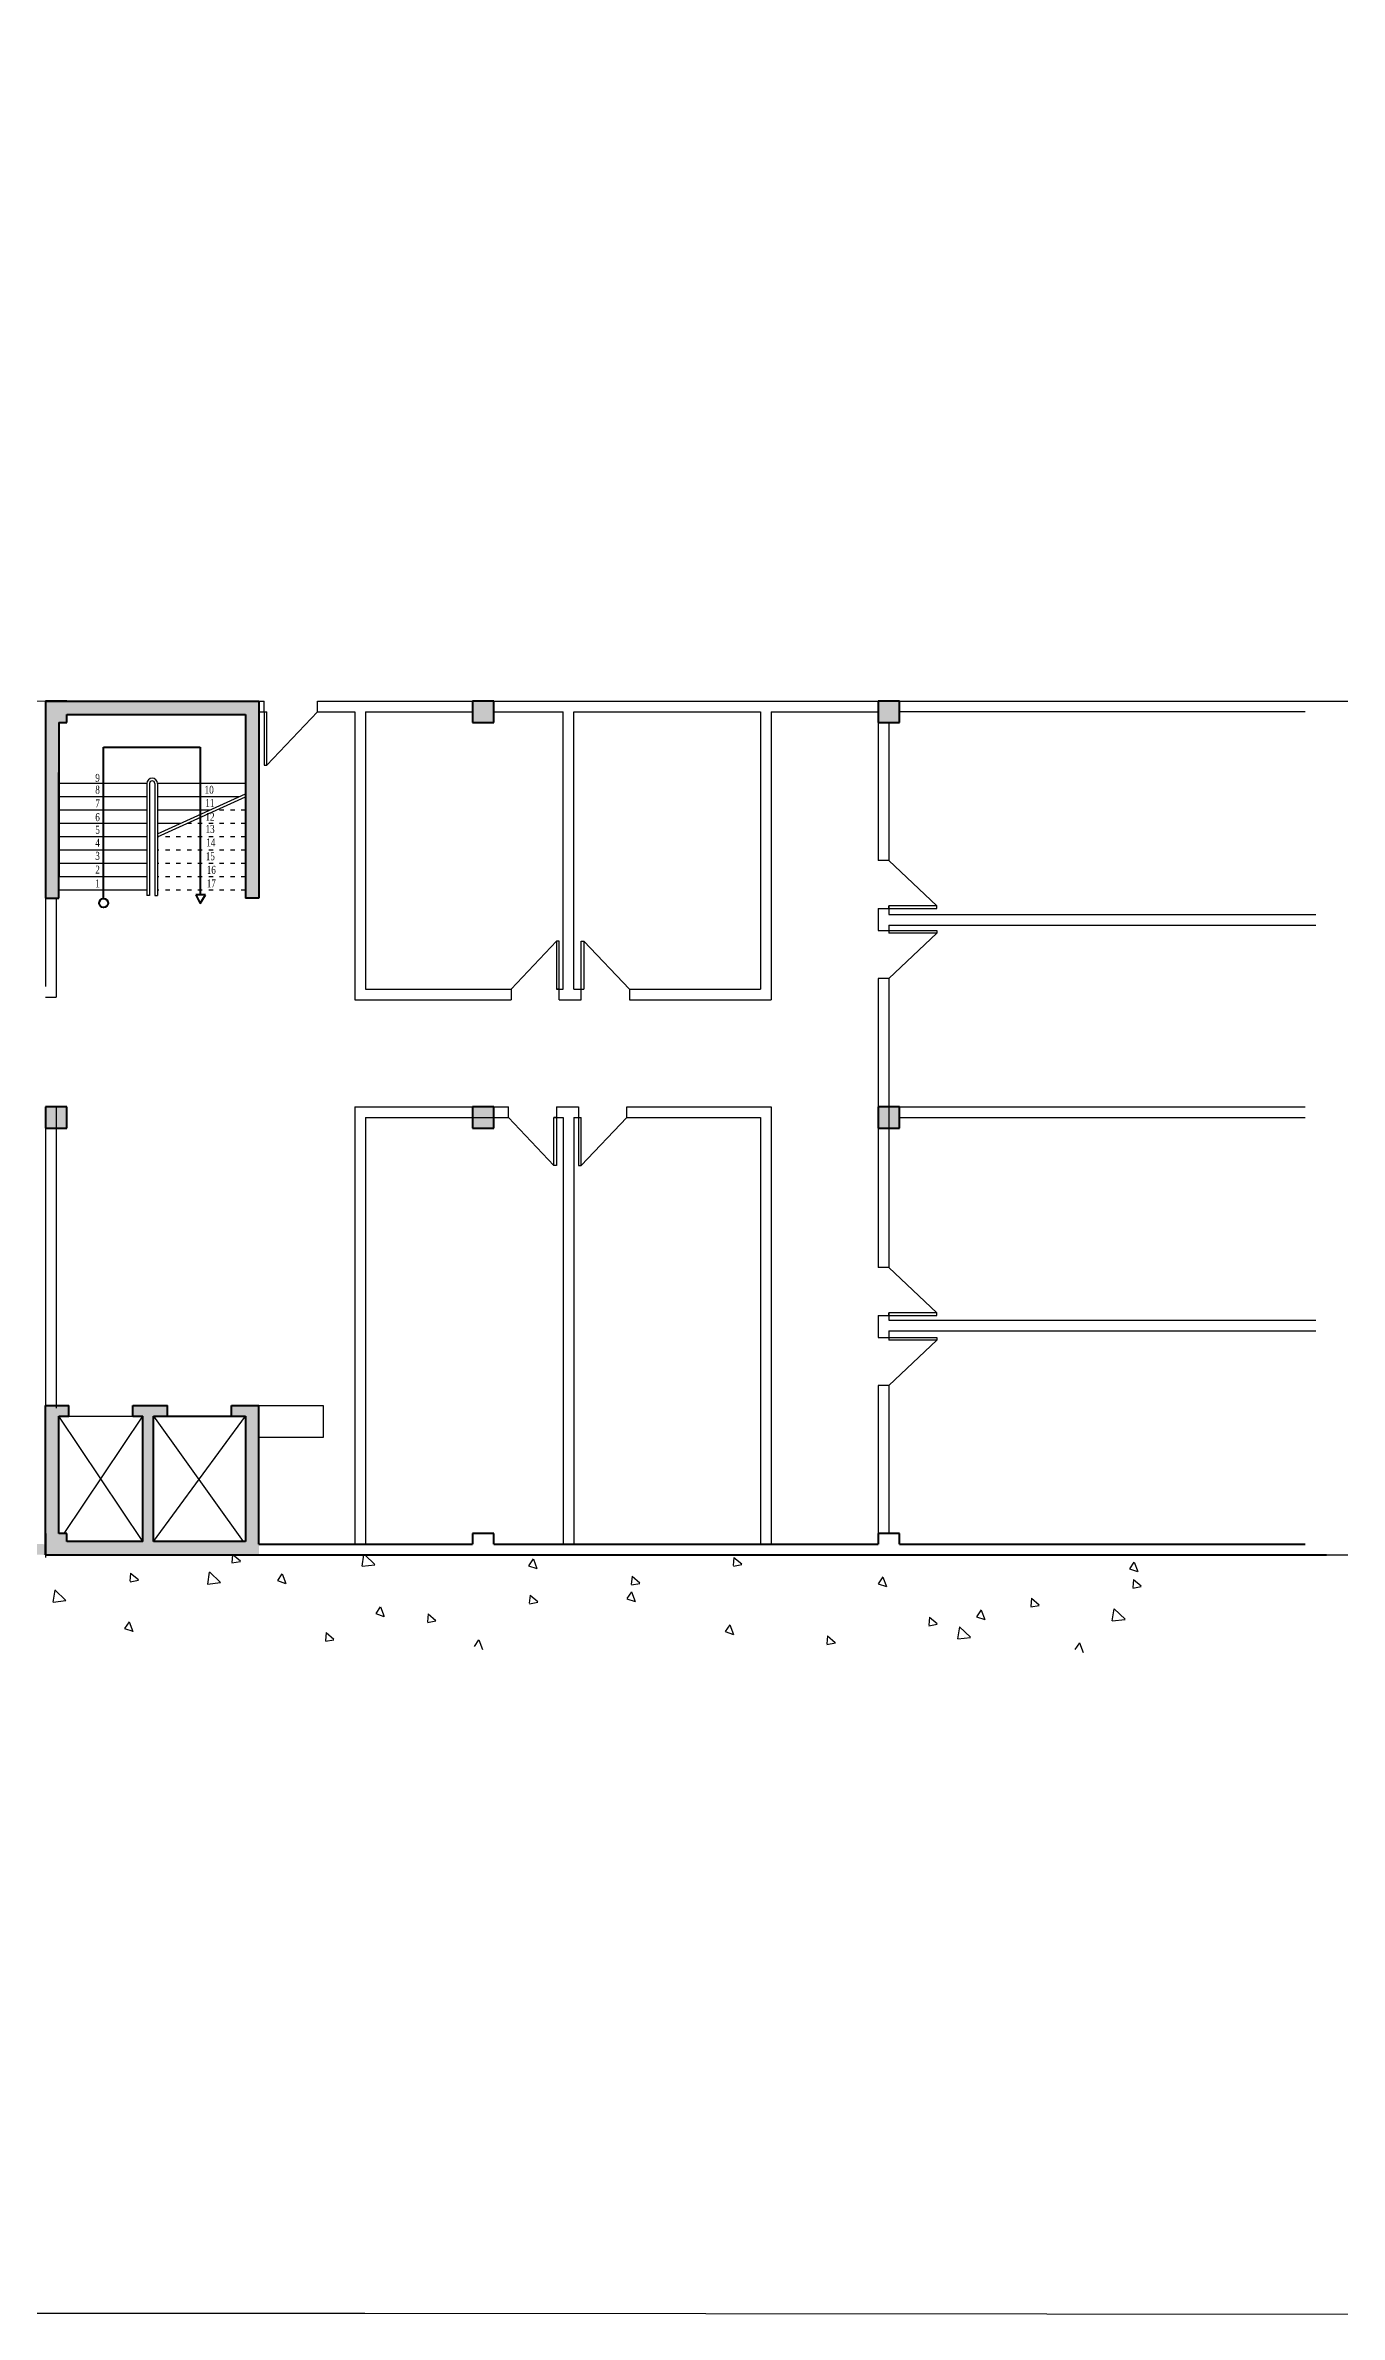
# Model space of a CAD drawing. Header units: metres. Extents: x -2370498 to 1228044, y -644254 to 236701.
# Drawn here: x 821669 to 825251, y 179821 to 186105 of the extents above; entities that cross this region are included whole.
import ezdxf

# ---------------------------------------------------------------- set-up
doc = ezdxf.new("R2010")
doc.units = ezdxf.units.M
doc.header["$MEASUREMENT"] = 0
doc.linetypes.add('ACAD_ISO03W100', pattern=[30, 12, -18])
doc.layers.add('Beam', color=6, linetype='Continuous')
doc.styles.add('OLCU', font='arial.ttf', dxfattribs={"width": 0.75})

msp = doc.modelspace()

# ---------------------------------------------------------------- hatches: boundary and pattern name
h = msp.add_hatch(color=0)
h.dxf.hatch_style = 1
h.paths.add_polyline_path([(822260.1468, 181925.18385), (822260.1468, 182338.83602), (822184.58141, 182338.83602), (822184.58141, 182309.28944), (822223.21357, 182309.28944), (822223.21357, 181962.11708), (821968.66975, 181962.11708), (821968.66975, 182309.28944), (822007.30191, 182309.28944), (822007.30191, 182338.83602), (821910.98004, 182338.83602), (821910.98004, 182309.28944), (821938.53223, 182309.28944), (821938.53223, 181962.11708), (821728.30829, 181962.11708), (821728.30829, 181984.27702), (821706.14835, 181984.27702), (821706.14835, 182309.28944), (821733.70054, 182309.28944), (821733.70054, 182338.83602), (821669.21512, 182338.83602), (821669.21512, 181925.18385)])
h.paths.add_polyline_path([(822260.1468, 183743.36416), (822260.1468, 184288.91057), (821669.21512, 184288.91057), (821669.21512, 183743.36416), (821706.14208, 183743.36416), (821706.14208, 184091.60192), (821706.14835, 184229.8174), (821728.30829, 184229.8174), (821728.30829, 184251.97734), (822223.21357, 184251.97734), (822223.21357, 183743.36416)])
h.paths.add_polyline_path([(819696.64925, 184122.14904), (819696.64925, 183936.37782), (819791.28033, 183936.37782), (819791.28033, 184122.14904)], flags=9)
h.paths.add_polyline_path([(818504.06109, 185878.46774), (818504.06109, 185692.69652), (818598.69218, 185692.69652), (818598.69218, 185878.46774)], flags=9)
h.paths.add_polyline_path([(822107.31787, 183760.78029), (822142.93833, 183760.78029), (822142.93833, 183808.09583), (822107.31787, 183808.09583)], flags=25)
h.paths.add_polyline_path([(822107.31787, 183798.21973), (822142.93833, 183798.21973), (822142.93833, 183845.53527), (822107.31787, 183845.53527)], flags=25)
h.paths.add_polyline_path([(822104.77828, 183836.06122), (822140.39874, 183836.06122), (822140.39874, 183883.37676), (822104.77828, 183883.37676)], flags=25)
h.paths.add_polyline_path([(822106.04629, 183874.08223), (822141.66676, 183874.08223), (822141.66676, 183921.39777), (822106.04629, 183921.39777)], flags=25)
h.paths.add_polyline_path([(822104.14427, 183911.46931), (822139.76474, 183911.46931), (822139.76474, 183958.78485), (822104.14427, 183958.78485)], flags=25)
h.paths.add_polyline_path([(822103.80946, 183945.15378), (822139.42992, 183945.15378), (822139.42992, 183992.46932), (822103.80946, 183992.46932)], flags=25)
h.paths.add_polyline_path([(822103.49246, 183983.49082), (822139.11292, 183983.49082), (822139.11292, 184030.80636), (822103.49246, 184030.80636)], flags=25)
h.paths.add_polyline_path([(822101.59044, 184019.92794), (822137.2109, 184019.92794), (822137.2109, 184067.24348), (822101.59044, 184067.24348)], flags=25)
h.paths.add_polyline_path([(821800.79698, 184052.90928), (821824.1472, 184052.90928), (821824.1472, 184100.22482), (821800.79698, 184100.22482)], flags=25)
h.paths.add_polyline_path([(821800.28173, 184020.28324), (821823.63194, 184020.28324), (821823.63194, 184067.59878), (821800.28173, 184067.59878)], flags=25)
h.paths.add_polyline_path([(821800.8569, 183982.064), (821824.20711, 183982.064), (821824.20711, 184029.37955), (821800.8569, 184029.37955)], flags=25)
h.paths.add_polyline_path([(821800.7131, 183944.23373), (821824.06332, 183944.23373), (821824.06332, 183991.54927), (821800.7131, 183991.54927)], flags=25)
h.paths.add_polyline_path([(821800.59328, 183909.08131), (821823.94349, 183909.08131), (821823.94349, 183956.39685), (821800.59328, 183956.39685)], flags=25)
h.paths.add_polyline_path([(821801.38413, 183873.23138), (821824.73435, 183873.23138), (821824.73435, 183920.54692), (821801.38413, 183920.54692)], flags=25)
h.paths.add_polyline_path([(821800.77302, 183837.10468), (821824.12323, 183837.10468), (821824.12323, 183884.42023), (821800.77302, 183884.42023)], flags=25)
h.paths.add_polyline_path([(821801.24034, 183798.91724), (821824.59056, 183798.91724), (821824.59056, 183846.23278), (821801.24034, 183846.23278)], flags=25)
h.paths.add_polyline_path([(821798.89174, 183760.78029), (821822.24195, 183760.78029), (821822.24195, 183808.09583), (821798.89174, 183808.09583)], flags=25)
h.paths.add_polyline_path([(823357.52505, 183340.38433), (823357.52505, 182886.08164), (823452.15614, 182886.08164), (823452.15614, 183340.38433)], flags=9)
h.paths.add_polyline_path([(820310.73738, 186009.39451), (820310.73738, 185733.29798), (820405.36847, 185733.29798), (820405.36847, 186009.39451)], flags=9)
h.paths.add_polyline_path([(819767.51776, 185626.14245), (819767.51776, 185590.52198), (819814.8333, 185590.52198), (819814.8333, 185626.14245)], flags=9)
h.paths.add_polyline_path([(819842.92585, 185626.77645), (819842.92585, 185591.15599), (819890.24139, 185591.15599), (819890.24139, 185626.77645)], flags=9)
h.paths.add_polyline_path([(819729.67626, 185623.60286), (819729.67626, 185587.9824), (819776.99181, 185587.9824), (819776.99181, 185623.60286)], flags=9)
h.paths.add_polyline_path([(819951.38447, 185629.33029), (819951.38447, 185593.70982), (819998.70002, 185593.70982), (819998.70002, 185629.33029)], flags=9)
h.paths.add_polyline_path([(819805.53877, 185624.87443), (819805.53877, 185589.25397), (819852.85431, 185589.25397), (819852.85431, 185624.87443)], flags=9)
h.paths.add_polyline_path([(819914.94736, 185627.42827), (819914.94736, 185591.8078), (819962.2629, 185591.8078), (819962.2629, 185627.42827)], flags=9)
h.paths.add_polyline_path([(819984.36581, 185930.12374), (819984.36581, 185906.77353), (820031.68136, 185906.77353), (820031.68136, 185930.12374)], flags=9)
h.paths.add_polyline_path([(819840.53785, 185930.32745), (819840.53785, 185906.97723), (819887.85339, 185906.97723), (819887.85339, 185930.32745)], flags=9)
h.paths.add_polyline_path([(819768.56122, 185930.14771), (819768.56122, 185906.79749), (819815.87676, 185906.79749), (819815.87676, 185930.14771)], flags=9)
h.paths.add_polyline_path([(819692.23682, 185623.60286), (819692.23682, 185587.9824), (819739.55237, 185587.9824), (819739.55237, 185623.60286)], flags=9)
h.paths.add_polyline_path([(819876.61031, 185627.11126), (819876.61031, 185591.4908), (819923.92585, 185591.4908), (819923.92585, 185627.11126)], flags=9)
h.paths.add_polyline_path([(819951.73978, 185930.639), (819951.73978, 185907.28878), (819999.05532, 185907.28878), (819999.05532, 185930.639)], flags=9)
h.paths.add_polyline_path([(819804.68792, 185929.53659), (819804.68792, 185906.18638), (819852.00346, 185906.18638), (819852.00346, 185929.53659)], flags=9)
h.paths.add_polyline_path([(819875.69027, 185930.20762), (819875.69027, 185906.85741), (819923.00581, 185906.85741), (819923.00581, 185930.20762)], flags=9)
h.paths.add_polyline_path([(819730.37378, 185929.68039), (819730.37378, 185906.33017), (819777.68932, 185906.33017), (819777.68932, 185929.68039)], flags=9)
h.paths.add_polyline_path([(819913.52054, 185930.06383), (819913.52054, 185906.71362), (819960.83608, 185906.71362), (819960.83608, 185930.06383)], flags=9)
h.paths.add_polyline_path([(818212.68834, 186495.25456), (818212.68834, 186207.24726), (818307.31943, 186207.24726), (818307.31943, 186495.25456)], flags=9)
h.paths.add_polyline_path([(819692.23682, 185932.02899), (819692.23682, 185908.67877), (819739.55237, 185908.67877), (819739.55237, 185932.02899)], flags=9)
h.paths.add_polyline_path([(818208.24624, 187009.75691), (818208.24624, 186792.63904), (818302.87732, 186792.63904), (818302.87732, 187009.75691)], flags=9)
h.paths.add_polyline_path([(829736.24461, 200655.12925), (829736.24461, 199279.64736), (830114.76894, 199279.64736), (830114.76894, 200655.12925)], flags=9)
h.paths.add_polyline_path([(833163.13298, 200668.96096), (833163.13298, 199293.47907), (833541.65731, 199293.47907), (833541.65731, 200668.96096)], flags=9)
h.paths.add_polyline_path([(819365.43827, 201638.30223), (819365.43827, 200262.82034), (819743.96261, 200262.82034), (819743.96261, 201638.30223)], flags=9)
h.paths.add_polyline_path([(822983.79383, 201845.32028), (822983.79383, 200469.83839), (823362.31816, 200469.83839), (823362.31816, 201845.32028)], flags=9)
h.paths.add_polyline_path([(830968.75348, 185254.29725), (831004.37394, 185254.29725), (831004.37394, 185301.61279), (830968.75348, 185301.61279)], flags=9)
h.paths.add_polyline_path([(830968.11948, 185329.70534), (831003.73994, 185329.70534), (831003.73994, 185377.02089), (830968.11948, 185377.02089)], flags=9)
h.paths.add_polyline_path([(830971.29307, 185216.45576), (831006.91353, 185216.45576), (831006.91353, 185263.7713), (830971.29307, 185263.7713)], flags=9)
h.paths.add_polyline_path([(830965.56564, 185438.16397), (831001.18611, 185438.16397), (831001.18611, 185485.47951), (830965.56564, 185485.47951)], flags=9)
h.paths.add_polyline_path([(830970.02149, 185292.31826), (831005.64196, 185292.31826), (831005.64196, 185339.63381), (830970.02149, 185339.63381)], flags=9)
h.paths.add_polyline_path([(830967.46766, 185401.72685), (831003.08812, 185401.72685), (831003.08812, 185449.04239), (830967.46766, 185449.04239)], flags=9)
h.paths.add_polyline_path([(830664.77218, 185471.14531), (830688.1224, 185471.14531), (830688.1224, 185518.46085), (830664.77218, 185518.46085)], flags=9)
h.paths.add_polyline_path([(830664.56848, 185327.31734), (830687.91869, 185327.31734), (830687.91869, 185374.63289), (830664.56848, 185374.63289)], flags=9)
h.paths.add_polyline_path([(830664.74822, 185255.34072), (830688.09843, 185255.34072), (830688.09843, 185302.65626), (830664.74822, 185302.65626)], flags=9)
h.paths.add_polyline_path([(830971.29307, 185179.01632), (831006.91353, 185179.01632), (831006.91353, 185226.33186), (830971.29307, 185226.33186)], flags=9)
h.paths.add_polyline_path([(830967.78466, 185363.38981), (831003.40513, 185363.38981), (831003.40513, 185410.70535), (830967.78466, 185410.70535)], flags=9)
h.paths.add_polyline_path([(830664.25693, 185438.51927), (830687.60714, 185438.51927), (830687.60714, 185485.83481), (830664.25693, 185485.83481)], flags=9)
h.paths.add_polyline_path([(830665.35933, 185291.46741), (830688.70955, 185291.46741), (830688.70955, 185338.78295), (830665.35933, 185338.78295)], flags=9)
h.paths.add_polyline_path([(830664.6883, 185362.46976), (830688.03852, 185362.46976), (830688.03852, 185409.78531), (830664.6883, 185409.78531)], flags=9)
h.paths.add_polyline_path([(830665.21554, 185217.15327), (830688.56576, 185217.15327), (830688.56576, 185264.46881), (830665.21554, 185264.46881)], flags=9)
h.paths.add_polyline_path([(830664.8321, 185400.30004), (830688.18231, 185400.30004), (830688.18231, 185447.61558), (830664.8321, 185447.61558)], flags=9)
h.paths.add_polyline_path([(830662.86694, 185179.01632), (830686.21716, 185179.01632), (830686.21716, 185226.33186), (830662.86694, 185226.33186)], flags=9)
h.paths.add_polyline_path([(828088.24535, 184881.09096), (828088.24535, 184752.54894), (828182.87643, 184752.54894), (828182.87643, 184881.09096)], flags=9)
h.paths.add_polyline_path([(829805.95652, 183982.7919), (829805.95652, 183854.24988), (829900.5876, 183854.24988), (829900.5876, 183982.7919)], flags=9)
h.paths.add_polyline_path([(829598.79445, 185373.43048), (829598.79445, 185244.88846), (829693.42553, 185244.88846), (829693.42553, 185373.43048)], flags=9)
h.paths.add_polyline_path([(830099.43365, 185356.15449), (830099.43365, 185227.61247), (830194.06473, 185227.61247), (830194.06473, 185356.15449)], flags=9)
h.paths.add_polyline_path([(826490.35335, 193725.49478), (826490.35335, 192509.1604), (827066.51174, 192509.1604), (827066.51174, 193725.49478)], flags=9)
h.paths.add_polyline_path([(826698.89271, 182287.67301), (826698.89271, 180738.44712), (827275.05109, 180738.44712), (827275.05109, 182287.67301)], flags=9)
h = msp.add_hatch(color=0)
h.dxf.hatch_style = 1
h.paths.add_polyline_path([(821669.21512, 181925.20021), (821669.21512, 181954.74679, -0.0963705945), (820351.02852, 182211.19737), (820441.49693, 182429.60743), (820386.90196, 182452.22141), (820296.43355, 182233.81135, -0.0942757837), (819203.72742, 182964.01301), (819370.94094, 183131.19319), (819329.15992, 183172.98254), (819161.94641, 183005.80236, -0.0942056792), (818432.3441, 184097.75428), (818650.80578, 184188.26419), (818628.18751, 184242.85738), (818409.72583, 184152.34747, -0.0963908739), (818153.17162, 185470.7965), (818123.62504, 185470.7965, 0.0962745589), (818381.72265, 184142.7834), (818405.78209, 184084.71168, 0.094112862), (819141.10801, 182984.85314), (819182.77406, 182943.17879, 0.0947702802), (820290.99586, 182204.03031), (820333.81517, 182186.29398, 0.0968418288)])
h = msp.add_hatch(color=0)
h.dxf.hatch_style = 1
h.paths.add_polyline_path([(821728.30829, 183107.04721), (821728.30829, 183166.14038), (821698.7617, 183166.14038), (821698.7617, 183107.04721)])
h.paths.add_polyline_path([(821698.7617, 183107.04721), (821698.7617, 183166.14038), (821669.21512, 183166.14038), (821669.21512, 183107.04721)])
h.paths.add_polyline_path([(822910.17165, 183107.04721), (822910.17165, 183166.14038), (822851.07848, 183166.14038), (822851.07848, 183107.04721)])
h.paths.add_polyline_path([(822910.17165, 184229.8174), (822910.17165, 184288.91057), (822851.07848, 184288.91057), (822851.07848, 184229.8174)])
h.paths.add_polyline_path([(824032.94184, 183107.04721), (824032.94184, 183166.14038), (823973.84867, 183166.14038), (823973.84867, 183107.04721)])
h.paths.add_polyline_path([(824032.94184, 184229.8174), (824032.94184, 184288.91057), (823973.84867, 184288.91057), (823973.84867, 184229.8174)])
h = msp.add_hatch(color=0)
h.dxf.hatch_style = 1
h.paths.add_polyline_path([(821706.14208, 183743.36416), (821706.14208, 184091.60192), (821706.14835, 184229.8174), (821728.30829, 184229.8174), (821728.30829, 184251.97734), (822223.21357, 184251.97734), (822223.21357, 183743.36416), (822260.1468, 183743.36416), (822260.1468, 184288.91057), (821669.21512, 184288.91057), (821669.21512, 183743.36416)])

# ---------------------------------------------------------------- linework, layer by layer
at = {"color": 0, "lineweight": 40}
for p, q in [((821728.30829, 184288.91057), (821669.21512, 184288.91057)), ((821669.21512, 184288.91057), (822260.1468, 184288.91057)), ((821669.21512, 184288.91057), (821669.21512, 183743.36416)), ((821669.21512, 184259.36398), (821669.21512, 184229.8174)), ((821728.30829, 184229.8174), (821728.30829, 184251.97734)), ((821728.30829, 184251.97734), (822223.21357, 184251.97734)), ((822223.21357, 184251.97734), (822223.21357, 183743.36416)), ((822260.1468, 184288.91057), (822260.1468, 183743.36416)), ((822910.17165, 184288.91057), (822851.07848, 184288.91057)), ((822851.07848, 184288.91057), (822851.07848, 184229.8174)), ((822910.17165, 184229.8174), (822910.17165, 184288.91057)), ((824032.94184, 184288.91057), (823973.84867, 184288.91057)), ((823973.84867, 184288.91057), (823973.84867, 184229.8174)), ((824032.94184, 184229.8174), (824032.94184, 184288.91057)), ((821706.14835, 184229.8174), (821728.30829, 184229.8174)), ((821706.14835, 184229.8174), (821706.14835, 183802.45733)), ((822851.07848, 184229.8174), (822910.17165, 184229.8174)), ((823973.84867, 184229.8174), (824032.94184, 184229.8174)), ((821830.1944, 183742.22158), (821830.1944, 184161.3335)), ((821830.1944, 184161.3335), (822097.96935, 184161.3335)), ((822097.96935, 184161.3335), (822097.96935, 183752.9947)), ((821706.14208, 183743.36416), (821706.14208, 184091.60192)), ((821669.21512, 183802.45733), (821669.21512, 183772.91074)), ((821669.21512, 183772.91074), (821669.21512, 183743.36416)), ((821669.21512, 183743.36416), (821706.14208, 183743.36416)), ((822111.87118, 183752.9947), (822085.85199, 183752.9947)), ((822085.85199, 183752.9947), (822097.96935, 183728.78931)), ((822097.96935, 183728.78931), (822111.87118, 183752.9947)), ((822260.1468, 183743.36416), (822223.21357, 183743.36416)), ((821728.30829, 183166.14038), (821669.21512, 183166.14038)), ((821669.21512, 183166.14038), (821669.21512, 183107.04721)), ((821728.30829, 183107.04721), (821728.30829, 183166.14038)), ((822910.17165, 183166.14038), (822851.07848, 183166.14038)), ((822851.07848, 183166.14038), (822851.07848, 183107.04721)), ((822910.17165, 183107.04721), (822910.17165, 183166.14038)), ((824032.94184, 183166.14038), (823973.84867, 183166.14038)), ((823973.84867, 183166.14038), (823973.84867, 183107.04721)), ((824032.94184, 183107.04721), (824032.94184, 183166.14038)), ((821669.21512, 183107.04721), (821728.30829, 183107.04721)), ((822851.07848, 183107.04721), (822910.17165, 183107.04721)), ((823973.84867, 183107.04721), (824032.94184, 183107.04721)), ((821669.21512, 181925.18385), (821669.21512, 182338.83602)), ((821669.21512, 182338.83602), (821733.70054, 182338.83602)), ((821706.14835, 181984.27702), (821706.14835, 182309.28944)), ((821706.14835, 182309.28944), (821733.70054, 182309.28944)), ((821733.70054, 182309.28944), (821733.70054, 182338.83602)), ((821910.98004, 182338.83602), (822007.30191, 182338.83602)), ((821910.98004, 182309.28944), (821910.98004, 182338.83602)), ((821910.98004, 182309.28944), (821938.53223, 182309.28944)), ((821938.53223, 181962.11708), (821938.53223, 182309.28944)), ((821968.66975, 182309.28944), (822007.30191, 182309.28944)), ((821968.66975, 181962.11708), (821968.66975, 182309.28944)), ((822007.30191, 182309.28944), (822007.30191, 182338.83602)), ((822007.30191, 182309.28944), (822223.21357, 182309.28944)), ((822184.58141, 182338.83602), (822260.35295, 182338.83602)), ((822184.58141, 182309.28944), (822184.58141, 182338.83602)), ((822223.21357, 182309.28944), (822223.21357, 181962.11708)), ((822260.29005, 181954.73043), (822260.35295, 182338.83602)), ((821669.21512, 181984.27702), (821669.21512, 181925.18385)), ((821728.30829, 181984.27702), (821706.14835, 181984.27702)), ((821728.30829, 181962.11708), (821728.30829, 181984.27702)), ((822910.17165, 181984.27702), (822851.07848, 181984.27702)), ((822851.07848, 181984.27702), (822851.07848, 181954.73043)), ((822910.17165, 181954.73043), (822910.17165, 181984.27702)), ((824032.94184, 181984.27702), (823973.84867, 181984.27702)), ((823973.84867, 181984.27702), (823973.84867, 181954.73043)), ((824032.94184, 181954.73043), (824032.94184, 181984.27702)), ((821669.21512, 181925.18385), (823973.84867, 181925.18385)), ((821669.21512, 181925.18385), (822320.04363, 181925.18385)), ((821669.21512, 181925.18385), (821728.30829, 181925.18385)), ((821669.21512, 181925.18385), (822320.04363, 181925.18385)), ((821669.21512, 181925.18385), (822260.1468, 181925.18385)), ((821938.53223, 181962.11708), (821728.30829, 181962.11708)), ((822223.21357, 181962.11708), (821968.66975, 181962.11708)), ((822260.1468, 181954.73043), (822851.07848, 181954.73043)), ((822260.1468, 181954.73043), (822320.04363, 181954.73043)), ((822851.07848, 181925.18385), (822910.17165, 181925.18385)), ((822910.17165, 181954.73043), (823973.84867, 181954.73043)), ((823589.72473, 181925.18385), (825214.8052, 181925.18385)), ((823973.84867, 181925.18385), (824032.94184, 181925.18385)), ((824032.94184, 181954.73043), (825155.71203, 181954.73043))]:
    msp.add_line(p, q, dxfattribs=at)
at = {"color": 0}
for p, q in [((821728.30829, 184288.91057), (822274.92009, 184288.91057)), ((822260.1468, 184259.36398), (822282.30674, 184259.36398)), ((822260.1468, 184259.36398), (822282.30674, 184259.36398)), ((822260.1468, 184259.36398), (822274.92009, 184259.36398)), ((822274.92009, 184259.36398), (822274.92009, 184288.91057)), ((822274.92009, 184259.36398), (822274.92009, 184111.63106)), ((822282.30674, 184111.63106), (822282.30674, 184259.36398)), ((822422.65301, 184259.36398), (822282.30674, 184111.63106)), ((822422.65301, 184288.91057), (822851.07848, 184288.91057)), ((822422.65301, 184259.36398), (822422.65301, 184288.91057)), ((822422.65301, 184259.36398), (822526.06605, 184259.36398)), ((822526.06605, 184259.36398), (822526.06605, 183461.60622)), ((822555.61264, 184259.36398), (822851.07848, 184259.36398)), ((822555.61264, 184259.36398), (822555.61264, 183491.1528)), ((822910.17165, 184288.91057), (823973.84867, 184288.91057)), ((822910.17165, 184259.36398), (823102.22444, 184259.36398)), ((823102.22444, 183491.1528), (823102.22444, 184259.36398)), ((823131.77103, 184259.36398), (823648.83625, 184259.36398)), ((823131.77103, 183491.1528), (823131.77103, 184259.36398)), ((823648.83625, 184259.36398), (823648.83625, 183491.1528)), ((823678.38283, 184259.36398), (823973.84867, 184259.36398)), ((823678.38283, 184259.36398), (823678.38283, 183461.60622)), ((824032.94184, 184288.91057), (825155.71203, 184288.91057)), ((825155.71203, 184259.36398), (824032.94184, 184259.36398)), ((823973.84867, 184229.8174), (823973.84867, 183848.19747)), ((824003.39525, 184229.8174), (824003.39525, 183848.19747)), ((824003.39525, 184229.8174), (824003.39525, 183848.19747)), ((822274.92009, 184111.63106), (822282.30674, 184111.63106)), ((821949.90767, 184060.98994), (821706.14835, 184060.98994)), ((821949.90767, 184060.98994), (821949.90767, 183750.62451)), ((821957.29431, 184060.98994), (821957.29431, 183750.62451)), ((821972.0676, 184060.98994), (821972.0676, 183750.62451)), ((822223.21357, 184060.98994), (821979.45425, 184060.98994)), ((821979.45425, 184060.98994), (821979.45425, 183750.62451)), ((821949.90767, 184024.05671), (821706.14835, 184024.05671)), ((821949.90767, 183987.12348), (821706.14835, 183987.12348)), ((821979.45425, 183921.37094), (822223.21357, 184032.17063)), ((822205.36293, 184024.05671), (821979.45425, 184024.05671)), ((821979.45425, 183913.25702), (822223.21357, 184024.05671)), ((822124.10983, 183987.12348), (821979.45425, 183987.12348)), ((821949.90767, 183950.19025), (821706.14835, 183950.19025)), ((822042.85672, 183950.19025), (821979.45425, 183950.19025)), ((821949.90767, 183913.25702), (821706.14835, 183913.25702)), ((821949.90767, 183876.32379), (821706.14835, 183876.32379)), ((821949.90767, 183802.45733), (821706.14208, 183802.45733)), ((821949.90767, 183839.39056), (821706.14835, 183839.39056)), ((824003.39525, 183848.19747), (823973.84867, 183848.19747)), ((824003.39525, 183848.19747), (824136.35488, 183722.62449)), ((821669.21512, 183743.36416), (821669.21512, 183498.5558)), ((821698.7617, 183743.36416), (821698.7617, 183469.00922)), ((821949.90767, 183765.5241), (821706.14835, 183765.5241)), ((821957.29431, 183750.62451), (821949.90767, 183750.62451)), ((821972.0676, 183750.62451), (821979.45425, 183750.62451)), ((821698.7617, 183684.28735), (821698.7617, 183469.00922)), ((823973.84867, 183715.23785), (823973.84867, 183653.98948)), ((823973.84867, 183715.23785), (824003.39525, 183715.23785)), ((824003.39525, 183722.62449), (824003.39525, 183697.97889)), ((824003.39525, 183722.62449), (824003.39525, 183697.97889)), ((824003.39525, 183715.23785), (824003.39525, 183722.62449)), ((824136.35488, 183722.62449), (824003.39525, 183722.62449)), ((824003.39525, 183715.23785), (824136.35488, 183715.23785)), ((824003.39525, 183697.97889), (825185.25861, 183697.97889)), ((824003.39525, 183668.4323), (824003.39525, 183646.60284)), ((824003.39525, 183668.4323), (824003.39525, 183646.60284)), ((824003.39525, 183668.4323), (825185.25861, 183668.4323)), ((824136.35488, 183715.23785), (824136.35488, 183722.62449)), ((822958.24131, 183491.1528), (823083.8143, 183624.11243)), ((823091.20094, 183624.11243), (823083.8143, 183624.11243)), ((823083.8143, 183624.11243), (823083.8143, 183491.1528)), ((823091.20094, 183491.1528), (823091.20094, 183624.11243)), ((823152.4493, 183491.1528), (823152.4493, 183624.11243)), ((823152.4493, 183624.11243), (823159.83595, 183624.11243)), ((823159.83595, 183624.11243), (823159.83595, 183491.1528)), ((823285.40893, 183491.1528), (823159.83595, 183624.11243)), ((823973.84867, 183653.98948), (824003.39525, 183653.98948)), ((824003.39525, 183653.98948), (824003.39525, 183646.60284)), ((824003.39525, 183653.98948), (824136.35488, 183653.98948)), ((824136.35488, 183646.60284), (824003.39525, 183646.60284)), ((824003.39525, 183521.02986), (824136.35488, 183646.60284)), ((824136.35488, 183653.98948), (824136.35488, 183646.60284)), ((822555.61264, 183491.1528), (822958.24131, 183491.1528)), ((822958.24131, 183491.1528), (822958.24131, 183461.60622)), ((823083.8143, 183491.1528), (823102.22444, 183491.1528)), ((823091.20094, 183491.1528), (823083.8143, 183491.1528)), ((823091.20094, 183461.60622), (823091.20094, 183491.1528)), ((823131.77103, 183491.1528), (823159.83595, 183491.1528)), ((823152.4493, 183461.60622), (823152.4493, 183491.1528)), ((823152.4493, 183491.1528), (823159.83595, 183491.1528)), ((823285.40893, 183491.1528), (823648.83625, 183491.1528)), ((823285.40893, 183491.1528), (823285.40893, 183461.60622)), ((823973.84867, 183521.02986), (823973.84867, 182720.85977)), ((824003.39525, 183521.02986), (823973.84867, 183521.02986)), ((824003.39525, 183521.02986), (824003.39525, 182720.85977)), ((824003.39525, 183521.02986), (824003.39525, 183166.14038)), ((821669.21512, 183469.00922), (821698.7617, 183469.00922)), ((822526.06605, 183461.60622), (822958.24131, 183461.60622)), ((823091.20094, 183461.60622), (823152.4493, 183461.60622)), ((823285.40893, 183461.60622), (823678.38283, 183461.60622)), ((821669.21512, 183166.14038), (821669.21512, 182338.83602)), ((821698.7617, 183166.14038), (821698.7617, 182338.83602)), ((821698.7617, 183166.14038), (821698.7617, 183158.77009)), ((822526.06605, 183166.14038), (822526.06605, 181954.73043)), ((822526.06605, 183166.14038), (822950.85467, 183166.14038)), ((822950.85467, 183136.59379), (822950.85467, 183166.14038)), ((823083.8143, 183166.14038), (823145.06266, 183166.14038)), ((823083.8143, 183166.14038), (823083.8143, 183136.59379)), ((823145.06266, 183166.14038), (823145.06266, 183136.59379)), ((823278.02229, 183166.14038), (823678.38283, 183166.14038)), ((823278.02229, 183136.59379), (823278.02229, 183166.14038)), ((823678.38283, 183166.14038), (823678.38283, 181954.73043)), ((824032.94184, 183166.14038), (825155.71203, 183166.14038)), ((821669.21512, 183159.81913), (821669.1567, 183159.81913)), ((822555.61264, 183136.59379), (822555.61264, 181954.73043)), ((822555.61264, 183136.59379), (822950.85467, 183136.59379)), ((822950.85467, 183136.59379), (823076.42765, 183003.63416)), ((823076.42765, 183136.59379), (823102.22444, 183136.59379)), ((823083.8143, 183136.59379), (823076.42765, 183136.59379)), ((823076.42765, 183003.63416), (823076.42765, 183136.59379)), ((823083.8143, 183136.59379), (823083.8143, 183003.63416)), ((823102.22444, 183136.59379), (823102.22444, 181954.73043)), ((823131.77103, 183136.59379), (823152.4493, 183136.59379)), ((823131.77103, 183136.59379), (823131.77103, 181954.73043)), ((823145.06266, 183136.59379), (823152.4493, 183136.59379)), ((823145.06266, 183136.59379), (823145.06266, 183003.63416)), ((823152.4493, 183003.63416), (823152.4493, 183136.59379)), ((823278.02229, 183136.59379), (823152.4493, 183003.63416)), ((823278.02229, 183136.59379), (823648.83625, 183136.59379)), ((823648.83625, 183136.59379), (823648.83625, 181954.73043)), ((824003.39525, 183107.04721), (824003.39525, 182720.85977)), ((824032.94184, 183136.59379), (825155.71203, 183136.59379)), ((821698.7617, 183099.67692), (821698.7617, 182331.46574)), ((823083.8143, 183003.63416), (823076.42765, 183003.63416)), ((823145.06266, 183003.63416), (823152.4493, 183003.63416)), ((824003.39525, 182720.85977), (823973.84867, 182720.85977)), ((824003.39525, 182720.85977), (824136.35488, 182595.28678)), ((823973.84867, 182587.90014), (823973.84867, 182526.65178)), ((823973.84867, 182587.90014), (824003.39525, 182587.90014)), ((824003.39525, 182595.28678), (824003.39525, 182575.2087)), ((824003.39525, 182595.28678), (824003.39525, 182575.2087)), ((824003.39525, 182587.90014), (824003.39525, 182595.28678)), ((824136.35488, 182595.28678), (824003.39525, 182595.28678)), ((824003.39525, 182587.90014), (824136.35488, 182587.90014)), ((824003.39525, 182575.2087), (825185.25861, 182575.2087)), ((824003.39525, 182545.66211), (824003.39525, 182519.26513)), ((824003.39525, 182545.66211), (824003.39525, 182519.26513)), ((824003.39525, 182545.66211), (825185.25861, 182545.66211)), ((824136.35488, 182587.90014), (824136.35488, 182595.28678)), ((823973.84867, 182526.65178), (824003.39525, 182526.65178)), ((824003.39525, 182526.65178), (824003.39525, 182519.26513)), ((824003.39525, 182526.65178), (824136.35488, 182526.65178)), ((824136.35488, 182519.26513), (824003.39525, 182519.26513)), ((824003.39525, 182393.69215), (824136.35488, 182519.26513)), ((824136.35488, 182526.65178), (824136.35488, 182519.26513)), ((823973.84867, 182393.69215), (823973.84867, 181984.27702)), ((824003.39525, 182393.69215), (823973.84867, 182393.69215)), ((824003.39525, 182393.69215), (824003.39525, 181984.27702)), ((824003.39525, 182393.69215), (824003.39525, 181984.27702)), ((821669.21512, 181925.18385), (821669.21512, 182338.83602)), ((821938.53223, 181962.11708), (821706.14835, 182309.28944)), ((821720.98136, 181984.27702), (821938.53223, 182309.28944)), ((821733.70054, 182309.28944), (821910.98004, 182309.28944)), ((821968.66975, 181962.11708), (822223.21357, 182309.28944)), ((821968.66975, 182309.28944), (822216.89799, 181962.11708)), ((822260.1468, 182338.83602), (822260.1468, 181954.73043)), ((822260.35295, 182338.83602), (822437.63245, 182338.83602)), ((822437.63245, 182338.83602), (822437.63245, 182250.19627)), ((822437.63245, 182250.19627), (822260.33843, 182250.19627)), ((822851.07848, 181954.73043), (822851.07848, 181984.27702)), ((821669.21512, 181954.74679), (821669.21512, 181925.20021)), ((821669.21512, 181925.18385), (821669.21512, 181917.81356))]:
    msp.add_line(p, q, dxfattribs=at)
at = {"color": 0, "linetype": 'ACAD_ISO03W100'}
for p, q in [((822223.21357, 183987.12348), (822141.96046, 183987.12348)), ((822223.21357, 183950.19025), (822060.70736, 183950.19025)), ((822223.21357, 183913.25702), (821979.45425, 183913.25702)), ((822223.21357, 183876.32379), (821979.45425, 183876.32379)), ((822223.21357, 183839.39056), (821979.45425, 183839.39056)), ((822223.21357, 183802.45733), (821979.45425, 183802.45733)), ((822223.21357, 183765.5241), (821979.45425, 183765.5241))]:
    msp.add_line(p, q, dxfattribs=at)
at = {"color": 0, "linetype": 'Continuous'}
for p, q in [((822187.18, 181925.19782), (822185.35982, 181904.39308)), ((822189.26088, 181925.19781), (822208.88464, 181908.73152)), ((822549.97771, 181925.19614), (822545.13528, 181893.97304)), ((822553.48526, 181925.19613), (822581.39803, 181898.41397)), ((823019.332, 181913.88077), (823006.74205, 181895.21541)), ((823019.71889, 181913.70539), (823029.80449, 181887.43152)), ((823575.04408, 181918.00585), (823573.08182, 181895.57702)), ((823575.04776, 181918.00551), (823596.60664, 181899.91546)), ((821905.06823, 181874.75576), (821903.10596, 181852.32694)), ((821903.39259, 181850.77234), (821926.91374, 181855.11111)), ((821905.0719, 181874.75543), (821926.63078, 181856.66538)), ((822122.67136, 181877.59706), (822117.49554, 181844.22434)), ((822118.16763, 181844.12013), (822153.80427, 181848.26584)), ((822123.29701, 181877.89205), (822153.75783, 181848.66504)), ((822185.6466, 181902.83765), (822209.16775, 181907.17643)), ((822311.4298, 181853.77734), (822334.10534, 181846.16883)), ((822324.04012, 181872.50028), (822311.45017, 181853.83492)), ((822324.42658, 181872.3251), (822334.51217, 181846.05123)), ((822545.80786, 181893.86876), (822581.4445, 181898.01447)), ((823006.72166, 181895.15776), (823029.3972, 181887.54925)), ((823292.79023, 181865.93971), (823290.82796, 181843.51089)), ((823291.11519, 181841.953), (823314.63634, 181846.29177)), ((823292.7939, 181865.93938), (823314.35278, 181847.84933)), ((823573.3692, 181894.01832), (823596.89035, 181898.35709)), ((823974.11978, 181845.23622), (823996.79531, 181837.62771)), ((823986.73015, 181863.95931), (823974.1402, 181845.29395)), ((823987.11768, 181863.78364), (823997.20327, 181837.50977)), ((824669.41164, 181886.61664), (824692.08718, 181879.00813)), ((824682.02203, 181905.3398), (824669.43208, 181886.67444)), ((824680.51222, 181857.12366), (824678.54995, 181834.69484)), ((824680.51591, 181857.12333), (824702.07479, 181839.03328)), ((824682.41, 181905.16393), (824692.49559, 181878.89006)), ((821695.03163, 181827.84835), (821689.85581, 181794.47563)), ((821690.52739, 181794.3715), (821726.16404, 181798.51722)), ((821695.65681, 181828.14312), (821726.11763, 181798.91612)), ((823010.53637, 181813.87357), (823008.5741, 181791.44475)), ((823008.86118, 181789.88769), (823032.38233, 181794.22646)), ((823010.54005, 181813.87324), (823032.09893, 181795.78319)), ((823278.82791, 181803.8558), (823301.50345, 181796.24729)), ((823291.43826, 181822.57883), (823278.84831, 181803.91347)), ((823291.82537, 181822.40335), (823301.91096, 181796.12948)), ((824398.25836, 181805.05752), (824396.2961, 181782.6287)), ((824396.58378, 181781.06835), (824420.10493, 181785.40712)), ((824398.26205, 181805.05719), (824419.82093, 181786.96714)), ((824678.83779, 181833.13366), (824702.35894, 181837.47244)), ((821888.24419, 181721.09495), (821910.91973, 181713.48645)), ((821900.85449, 181739.81786), (821888.26454, 181721.15249)), ((821901.24074, 181739.64277), (821911.32633, 181713.3689)), ((822583.53605, 181762.47538), (822606.21159, 181754.86687)), ((822596.14638, 181781.19834), (822583.55643, 181762.53298)), ((822596.53305, 181781.02306), (822606.61865, 181754.74919)), ((822728.28251, 181761.80744), (822726.32025, 181739.37862)), ((822726.60718, 181737.82237), (822750.12832, 181742.16115)), ((822728.28619, 181761.80711), (822749.84507, 181743.71706)), ((823563.54452, 181731.27689), (823550.95457, 181712.61152)), ((823563.93184, 181731.10131), (823574.01744, 181704.82744)), ((824116.00451, 181752.99139), (824114.04224, 181730.56256)), ((824114.32978, 181729.00303), (824137.85092, 181733.34181)), ((824116.0082, 181752.99105), (824137.56708, 181734.901)), ((824198.76014, 181725.86782), (824193.58432, 181692.4951)), ((824199.38764, 181726.16368), (824229.84846, 181696.93668)), ((824246.22603, 181753.93425), (824268.90157, 181746.32575)), ((824258.83641, 181772.65737), (824246.24646, 181753.99201)), ((824259.22416, 181772.4816), (824269.30975, 181746.20773)), ((824626.39988, 181775.61652), (824621.22405, 181742.2438)), ((824621.89862, 181742.13921), (824657.53527, 181746.28492)), ((824627.02784, 181775.9126), (824657.48866, 181746.6856)), ((822446.02866, 181709.7413), (822444.06639, 181687.31248)), ((822444.35317, 181685.75706), (822467.87432, 181690.09583)), ((822446.03233, 181709.74097), (822467.59122, 181691.65092)), ((822868.25264, 181689.8964), (822855.66269, 181671.23104)), ((822868.63953, 181689.72102), (822878.72512, 181663.44715)), ((823550.93417, 181712.55383), (823573.60971, 181704.94533)), ((823833.75065, 181700.92525), (823831.78838, 181678.49643)), ((823832.07577, 181676.93772), (823855.59692, 181681.27649)), ((823833.75434, 181700.92492), (823855.31322, 181682.83487)), ((824194.25839, 181692.39058), (824229.89504, 181696.5363)), ((824530.94267, 181681.35543), (824518.35272, 181662.69007)), ((824531.33063, 181681.17956), (824541.41623, 181654.90569))]:
    msp.add_line(p, q, dxfattribs=at)
at = {"color": 0}
msp.add_lwpolyline([(821706.14208, 183743.36416), (821706.14835, 184229.8174), (821728.30829, 184229.8174), (821728.30829, 184251.97734), (822223.21357, 184251.97734), (822223.21357, 183743.36416), (822260.1468, 183743.36416), (822260.1468, 184288.91057), (821669.21512, 184288.91057), (821669.21512, 183743.36416), (821706.14208, 183743.36416)], dxfattribs=at)
at = {"color": 0, "lineweight": 40}
msp.add_circle((821830.1944, 183729.90197), 12.31962, dxfattribs=at)
at = {"color": 0}
for centre, radius, start, end in [((821669.21512, 185470.77393), 1181.86336, 180, 270), ((821964.68096, 184060.98994), 14.77329, 0, 180), ((821964.68096, 184060.98994), 7.38665, 0, 180)]:
    msp.add_arc(centre, radius, start, end, dxfattribs=at)
at = {"layer": 'Beam', "color": 7}
for p, q in [((825155.71203, 184288.91057), (827912.39982, 184288.91057)), ((825177.85587, 181925.18385), (825214.8052, 181925.18385)), ((825214.8052, 181925.18385), (826485.13761, 181925.18385)), ((822553.21683, 179825.24532), (827288.1505, 179821.40112))]:
    msp.add_line(p, q, dxfattribs=at)
msp.add_lwpolyline([(811119.36145, 179825.24532), (822553.21683, 179825.24532)], dxfattribs=at)

# ---------------------------------------------------------------- texts
at = {"color": 0, "char_height": 22.159938, "width": 744.5917823, "attachment_point": 1, "style": 'OLCU'}
for s, insert in [('{\\fTimes New Roman|b0|i0|c162|p18;9}', (821807.30756, 184087.68696)), ('{\\fTimes New Roman|b0|i0|c162|p18;8}', (821807.30756, 184055.06092)), ('{\\fTimes New Roman|b0|i0|c162|p18;10}', (822110.00626, 184054.70562)), ('{\\fTimes New Roman|b0|i0|c162|p18;7}', (821807.30756, 184016.84169)), ('{\\fTimes New Roman|b0|i0|c162|p18;11}', (822111.90828, 184018.2685)), ('{\\fTimes New Roman|b0|i0|c162|p18;6}', (821807.30756, 183979.01141)), ('{\\fTimes New Roman|b0|i0|c162|p18;5}', (821807.30756, 183943.85899)), ('{\\fTimes New Roman|b0|i0|c162|p18;12}', (822112.22529, 183979.93146)), ('{\\fTimes New Roman|b0|i0|c162|p18;13}', (822112.5601, 183946.24699)), ('{\\fTimes New Roman|b0|i0|c162|p18;4}', (821807.30756, 183908.00906)), ('{\\fTimes New Roman|b0|i0|c162|p18;3}', (821807.30756, 183871.88237)), ('{\\fTimes New Roman|b0|i0|c162|p18;15}', (822113.1941, 183870.8389)), ('{\\fTimes New Roman|b0|i0|c162|p18;14}', (822114.46212, 183908.85991)), ('{\\fTimes New Roman|b0|i0|c162|p18;2}', (821807.30756, 183833.69492)), ('{\\fTimes New Roman|b0|i0|c162|p18;1}', (821807.30756, 183795.55797)), ('{\\fTimes New Roman|b0|i0|c162|p18;16}', (822115.73369, 183832.99741)), ('{\\fTimes New Roman|b0|i0|c162|p18;17}', (822115.73369, 183795.55797))]:
    msp.add_mtext(s, dxfattribs=dict(at, insert=insert))

doc.saveas('drawing.dxf')
